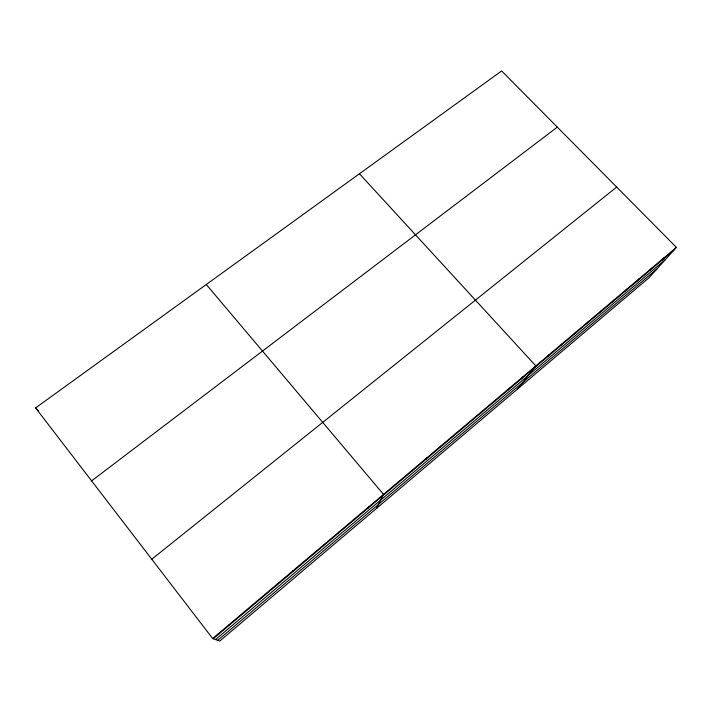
<?xml version="1.0" encoding="UTF-8"?>
<svg xmlns="http://www.w3.org/2000/svg" width="712" height="712" viewBox="0 0 712 712"><rect width="100%" height="100%" fill="white"/><g stroke="black" fill="none" stroke-linecap="round" stroke-linejoin="round"><path stroke-width="1.07" d="M308.269 558.582L308.358 557.799M323.515 545.712L323.711 544.849M338.609 532.985L338.903 532.033M353.535 520.392L353.935 519.359M368.309 507.923L368.807 506.811M376.541 508.386L383.528 494.395L206.293 284.497M397.394 483.386L398.088 482.113M411.714 471.299L412.506 469.956M425.892 459.338L426.773 457.914M439.927 447.501L440.897 446.006M453.811 435.78L454.87 434.213M467.562 424.183L468.71 422.545M481.178 412.702L482.407 410.993M494.653 401.328L495.961 399.557M507.994 390.069L509.392 388.236M521.211 378.918L522.679 377.022M517.579 389.019L535.842 365.923L359.462 173.755M547.635 356.623L549.264 354.594M560.842 345.48L562.56 343.389M573.925 334.444L575.714 332.29M586.875 323.515L588.735 321.308M599.7 312.693L601.631 310.423M612.4 301.977L614.403 299.654M624.976 291.368L627.041 288.992M637.427 280.866L639.563 278.437M649.753 270.462L651.961 267.979M661.964 260.156L664.243 257.619M676.4 247.358L648.828 277.938L219.785 641.058L212.657 638.522L35.6 407.923L501.657 70.942L676.4 247.358L212.657 638.522M215.54 639.545L665.346 259.622M217.747 640.328L656.776 269.127M213.271 638.735L674.068 249.948M151.772 559.214L616.681 187.069M91.617 480.876L557.3 127.119M229.05 624.7L229.54 625.011M35.6 407.923L38.733 411.047M261.286 597.502L261.544 598.009M277.146 584.125L277.288 584.721M292.837 570.891L292.863 571.585"/></g></svg>
